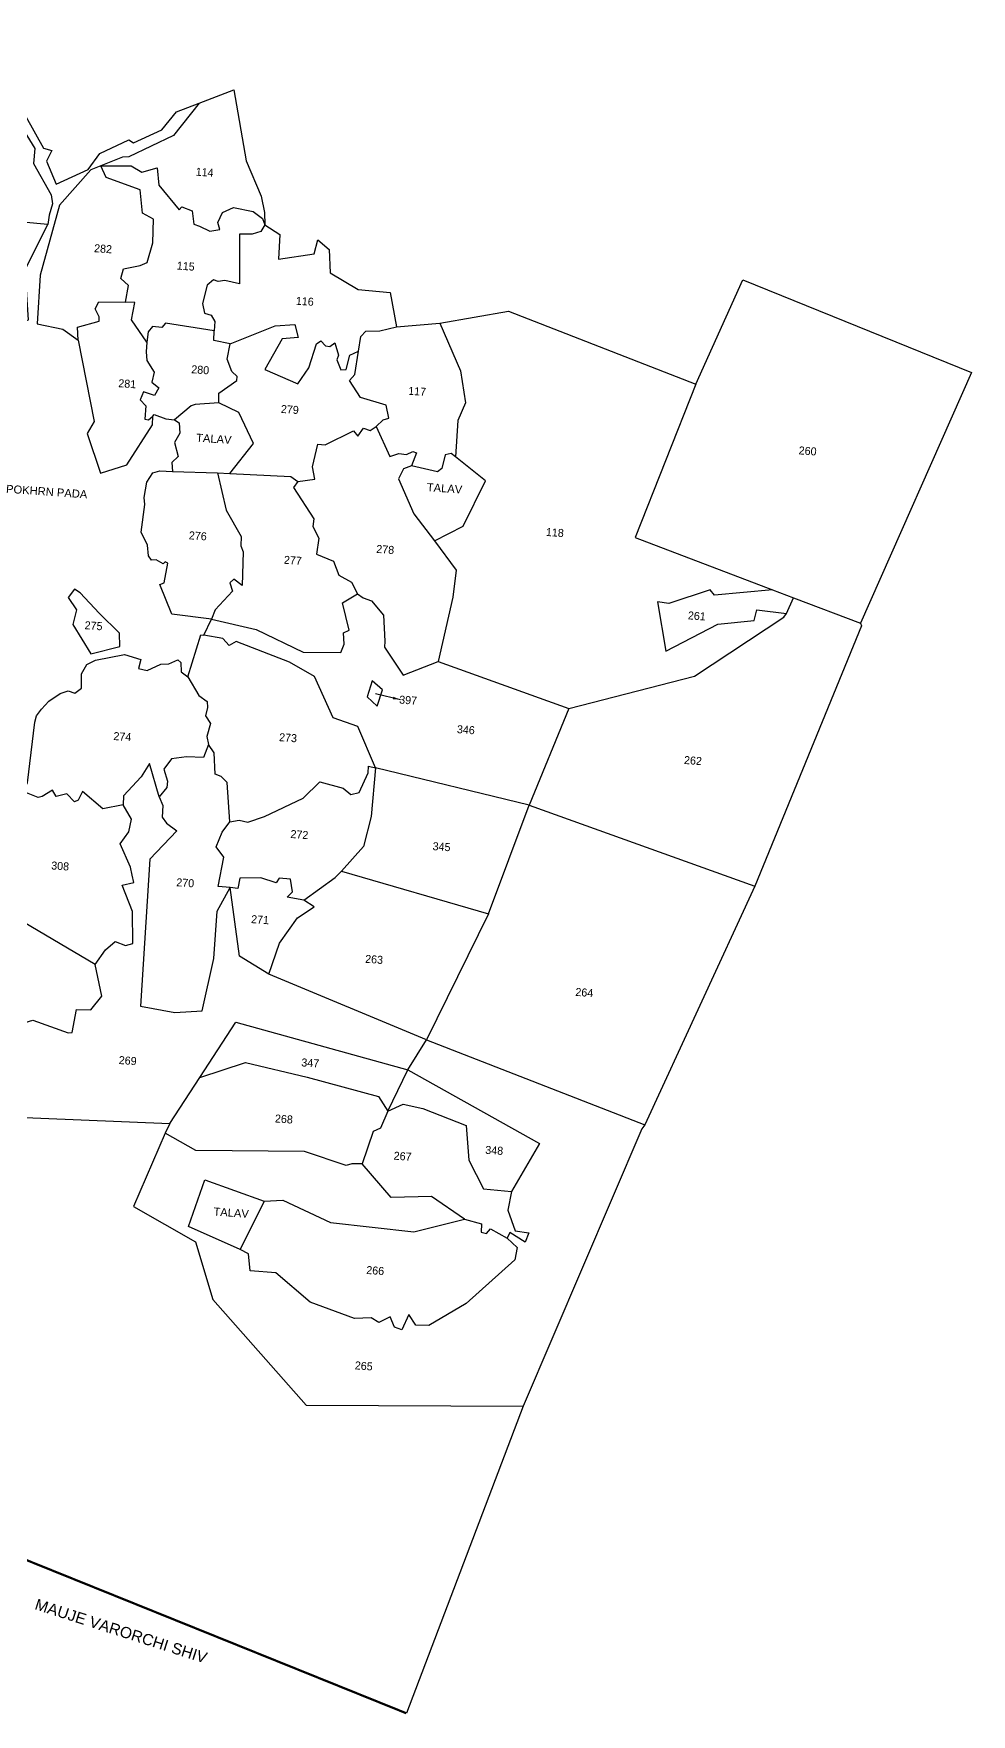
# Model space of a CAD drawing. Header units: feet. Extents: x 257434 to 260542, y 2205649 to 2208358.
# Drawn here: x 259454 to 260542, y 2205649 to 2207600 of the extents above; entities that cross this region are included whole.
import ezdxf

# ---------------------------------------------------------------- set-up
doc = ezdxf.new("R2010")
doc.units = ezdxf.units.FT
doc.header["$MEASUREMENT"] = 0
for name, color, linetype in [('POLY_PARCEL', 6, 'Continuous'), ('POLY_WATER', 4, 'Continuous'), ('SYM_ARROW', 1, 'Continuous'), ('TEXT_MAPIN', 7, 'Continuous'), ('TEXT_MAPOUT', 7, 'Continuous'), ('TEXT_PARCEL', 7, 'Continuous'), ('V_BOUND_LINE', 7, 'Continuous')]:
    doc.layers.add(name, color=color, linetype=linetype)
doc.styles.get("Standard").update_dxf_attribs({"font": 'arial.ttf'})
doc.styles.add('TEXT_MAP', font='', dxfattribs={"height": 1.8})
doc.styles.get('TEXT_MAP').set_extended_font_data('Kruti Dev 050')
doc.dimstyles.get("Standard").update_dxf_attribs({"dimtxt": 0.18, "dimasz": 0.18, "dimexe": 0.18, "dimexo": 0.0625, "dimgap": 0.09, "dimtad": 0, "dimtih": 1, "dimtoh": 1, "dimdec": 4, "dimzin": 0, "dimdsep": 46, "dimtxsty": 'Standard', "dimcen": 0.09, "dimadec": 0, "dimazin": 0, "dimtfac": 1, "dimtdec": 4, "dimtofl": 0, "dimtmove": 0, "dimatfit": 3, "dimfxl": 1, "dimtolj": 1, "dimtzin": 0, "dimarcsym": 0})

# ---------------------------------------------------------------- blocks, each defined once
blk = doc.blocks.new('TEXTARROW')
blk.add_leader([(0, 0), (8.64, 0)], dimstyle='Standard', override={"dimtxt": 2.5, "dimasz": 2.5, "dimexe": 1.25, "dimexo": 0.625, "dimgap": 0.625, "dimtad": 1, "dimtih": 0, "dimtoh": 0, "dimzin": 8, "dimcen": 2.5, "dimtofl": 1})

msp = doc.modelspace()

# ---------------------------------------------------------------- linework, layer by layer
at = {"layer": 'POLY_PARCEL'}
for points in [[(259332.1, 2207580.1), (259335.6, 2207582.9), (259338.1, 2207599.5), (259351.2, 2207595.2), (259415.1, 2207556.7), (259465.5, 2207466.5), (259474.9, 2207463.8), (259469, 2207451.4), (259480.3, 2207424.8), (259517.1, 2207441.8), (259530.7, 2207460.3), (259564.4, 2207476.3), (259569.7, 2207472.8), (259602.8, 2207487.9), (259619.9, 2207508.6), (259645.9, 2207518.6)], [(259349.5, 2207572.2), (259377.6, 2207559.9), (259388.7, 2207560.5), (259406.1, 2207537.2), (259411.5, 2207536.6), (259455.2, 2207466), (259453.8, 2207448.7), (259474.3, 2207412.5), (259475.9, 2207401.9), (259471.8, 2207388.9), (259470.6, 2207377.9)], [(259645.9, 2207518.6), (259686.3, 2207534.1), (259700.8, 2207452), (259717.9, 2207411), (259722.1, 2207391.9), (259722.4, 2207377.5)], [(259645.9, 2207518.6), (259616.4, 2207481.3), (259564.5, 2207456.4), (259557.1, 2207456.1), (259531.9, 2207446.1)], [(259531.9, 2207446.1), (259520.5, 2207441.5), (259483.8, 2207400.2), (259461.7, 2207319), (259458.2, 2207262.7), (259487.8, 2207256.5), (259505.8, 2207243.7)], [(259560.4, 2207287.8), (259564.2, 2207307.3), (259555, 2207315.1), (259558.2, 2207326.5), (259577.7, 2207330.4), (259585.7, 2207333.8), (259592.2, 2207356.6), (259593.1, 2207384), (259580.3, 2207391.2), (259577.7, 2207418.2), (259538, 2207432.5), (259531.9, 2207446.1)], [(259531.9, 2207446.1), (259567.2, 2207445.9), (259579.5, 2207438.7), (259597.5, 2207443.8), (259599.1, 2207423.5), (259622.7, 2207395.1), (259625.8, 2207398.4), (259637.8, 2207394), (259639.9, 2207378.4), (259646.3, 2207376.2), (259658.4, 2207370.2), (259670, 2207372.1), (259667.9, 2207380.2), (259673, 2207391.7), (259685.9, 2207397.7), (259708.6, 2207392.9), (259719.6, 2207384.9), (259722.4, 2207377.5)], [(259470.6, 2207377.9), (259415.8, 2207382.9), (259386.1, 2207367.7), (259379.2, 2207372.2), (259339.5, 2207367.8)], [(259392.8, 2207262.9), (259401.9, 2207259.2), (259414.9, 2207258.8), (259432.5, 2207265.5), (259440.2, 2207264.2), (259447.9, 2207267.1), (259444, 2207325.7), (259470.6, 2207377.9)], [(259722.4, 2207377.5), (259717.7, 2207369.7), (259707.5, 2207366.6), (259692.8, 2207366.8), (259693, 2207309), (259675.7, 2207313.1), (259668.1, 2207311.6), (259662.7, 2207313.6), (259655.3, 2207307.4), (259650.1, 2207286.1), (259652.4, 2207274.9), (259660.2, 2207272.7), (259664.2, 2207265.5), (259663.5, 2207254.4)], [(259722.4, 2207377.5), (259739.8, 2207366.4), (259738.3, 2207337.6), (259779.6, 2207344), (259784, 2207360.1), (259796.9, 2207348.9), (259798, 2207321.8), (259830.7, 2207302.5), (259867.6, 2207298.9), (259875.2, 2207259)], [(260222.4, 2207192.5), (260277, 2207313.9), (260542.4, 2207206.1), (260413.7, 2206915.1)], [(259505.8, 2207243.7), (259504.8, 2207258.7), (259530, 2207265.7), (259530, 2207270.6), (259525.3, 2207280.1), (259529.6, 2207288.1), (259560.4, 2207287.8)], [(259585.4, 2207241.3), (259567.4, 2207267.4), (259571.5, 2207287.3), (259560.4, 2207287.8)], [(259925.5, 2207263.3), (260005.1, 2207277.4), (260222.4, 2207192.5)], [(259663.5, 2207254.4), (259607.1, 2207263.5), (259602.6, 2207258.5), (259591.8, 2207259.4), (259586.9, 2207253.2), (259585.4, 2207241.3)], [(259682.1, 2207239.5), (259734.3, 2207260.3), (259757.3, 2207261.9), (259760.9, 2207246.9), (259742.6, 2207245.3), (259722.5, 2207209.6), (259760.8, 2207193.1), (259773.4, 2207211.6), (259782.2, 2207239.4), (259787.4, 2207242.9), (259792.9, 2207237.2), (259797.8, 2207236.4), (259803.6, 2207240.6), (259807.9, 2207226.4), (259805.7, 2207220.7), (259810.4, 2207209.1), (259816.8, 2207209.7), (259820.8, 2207226.3), (259831.1, 2207230.9)], [(259831.1, 2207230.9), (259833.6, 2207248.1), (259839.7, 2207254), (259855.9, 2207254.7), (259875.2, 2207259)], [(259875.2, 2207259), (259925.5, 2207263.3)], [(259925.5, 2207263.3), (259949.4, 2207207.9), (259955.2, 2207170.9), (259946.4, 2207150.3), (259943.5, 2207108.1)], [(259505.8, 2207243.7), (259524.4, 2207149.2), (259516.1, 2207135.5), (259531.6, 2207089.4), (259562.2, 2207099), (259592.1, 2207145.4), (259592.1, 2207145.4), (259592.2, 2207155.4)], [(259585.4, 2207241.3), (259584.5, 2207230.1), (259585.2, 2207220.2), (259593.7, 2207206.6), (259591, 2207195), (259599.1, 2207188.3), (259594.4, 2207179.3), (259581.6, 2207183.6), (259577.7, 2207174.5), (259584, 2207167.6), (259583.1, 2207152), (259587.3, 2207151.3), (259592.2, 2207155.4)], [(259682.1, 2207239.5), (259663, 2207243.4), (259663.5, 2207254.4)], [(259669, 2207171), (259669.1, 2207182.3), (259690, 2207196.8), (259690.3, 2207201.7), (259684.1, 2207207.2), (259678.6, 2207221.6), (259682.1, 2207239.5)], [(259851.5, 2207143.4), (259859.5, 2207151.2), (259866.1, 2207153.3), (259863.3, 2207168.4), (259833.5, 2207177.2), (259820.7, 2207196.7), (259826.6, 2207203.7), (259831.1, 2207230.9)], [(260222.4, 2207192.5), (260152.1, 2207014.5), (260311.6, 2206953.8)], [(259592.2, 2207155.4), (259593.9, 2207157.3), (259607.3, 2207152.5), (259617.6, 2207151.2)], [(259760.7, 2207079.5), (259780.3, 2207082.3), (259777.5, 2207096.8), (259783.9, 2207123.1), (259792.2, 2207122.2), (259825.3, 2207138.3), (259830.4, 2207132.3), (259836.8, 2207141.5), (259844.4, 2207138.7), (259851.5, 2207143.4)], [(259851.5, 2207143.4), (259867.3, 2207108.7), (259877.8, 2207112.3), (259886.7, 2207111), (259893.9, 2207114.6), (259898.2, 2207112.8), (259892.5, 2207098)], [(259660.5, 2206919.9), (259614.3, 2206925.5), (259600.4, 2206960), (259605.6, 2206962.1), (259609.8, 2206984.9), (259606.6, 2206986.4), (259604.3, 2206984.2), (259596.1, 2206988.7), (259590.6, 2206988.4), (259587.2, 2206993.4), (259586, 2207005.9), (259578.8, 2207020.7), (259583.1, 2207053.1), (259582.2, 2207061), (259585.3, 2207079), (259592.2, 2207089.7), (259600.4, 2207091.9), (259615.3, 2207091.4)], [(259667.2, 2207089.7), (259677.4, 2207046.4), (259694.7, 2207015.9), (259694.5, 2207005), (259697.1, 2206997.9), (259696.1, 2206959), (259686.2, 2206966.2), (259681.7, 2206962.1), (259684.6, 2206952.3), (259664.5, 2206930.7), (259660.5, 2206919.9)], [(259681.7, 2207089), (259752.5, 2207085.6), (259760.7, 2207079.5)], [(259760.7, 2207079.5), (259755.4, 2207072.7), (259779.2, 2207036.2), (259778.2, 2207027.4), (259784.9, 2207013.7), (259782.3, 2206995.2), (259802.2, 2206987), (259808.3, 2206970.9), (259823, 2206962.7), (259829.9, 2206949.4)], [(259919.2, 2207010.8), (259944.4, 2206976.7), (259940.6, 2206945.5), (259923.3, 2206870.5)], [(259501.5, 2206954.8), (259494.2, 2206945), (259503.9, 2206930.8), (259499.3, 2206913.7), (259520.3, 2206879.4), (259554.1, 2206888.1), (259553.6, 2206903.6), (259530.2, 2206926.7), (259508.1, 2206950.4), (259501.5, 2206954.8)], [(259660.5, 2206919.9), (259712.1, 2206907.9), (259766.9, 2206881.6), (259810.4, 2206881.2), (259814.2, 2206890.8), (259813.6, 2206904), (259820.1, 2206907.2), (259812.3, 2206938.6), (259829.9, 2206949.4)], [(259829.9, 2206949.4), (259836.3, 2206944.5), (259846.1, 2206941.2), (259860.1, 2206924.6), (259861.6, 2206894.1), (259861.2, 2206887.3), (259883, 2206854.9), (259923.3, 2206870.5)], [(260311.6, 2206953.8), (260244.3, 2206947.5), (260239.2, 2206954), (260191.4, 2206937.9), (260178.2, 2206939.8), (260187.8, 2206882.5), (260248, 2206914.2), (260290.4, 2206918.2), (260293.2, 2206930.6), (260327.7, 2206926.5)], [(260311.6, 2206953.8), (260335.9, 2206944.6)], [(260327.7, 2206926.5), (260335.9, 2206944.6)], [(260335.9, 2206944.6), (260413.7, 2206915.1)], [(260075.2, 2206816), (260221.2, 2206853.8), (260324.6, 2206922.3), (260327.7, 2206926.5)], [(259651.4, 2206901.2), (259660.5, 2206919.9)], [(260413.7, 2206915.1), (260414.7, 2206912.2), (260291.2, 2206609.8)], [(259633.1, 2206852.9), (259648, 2206901.6), (259651.4, 2206901.2)], [(259850.6, 2206747.1), (259830.3, 2206795.3), (259801.6, 2206805.2), (259779.8, 2206853.3), (259750.9, 2206870.1), (259689.1, 2206893.8), (259680.9, 2206889.2), (259673.6, 2206897.5), (259651.4, 2206901.2)], [(259441.8, 2206719.6), (259446.7, 2206729.8), (259455.3, 2206800.4), (259457.4, 2206807.8), (259463.2, 2206815.3), (259471.7, 2206824.6), (259484.9, 2206833.7), (259494, 2206836.7), (259501.7, 2206834.1), (259509.5, 2206839.8), (259509.6, 2206856.5), (259515.6, 2206867.1), (259525.9, 2206872.2), (259559.4, 2206878.7), (259578.4, 2206872.9), (259575.5, 2206862.7), (259585.9, 2206860.4), (259601.6, 2206867.7), (259611, 2206868), (259621.3, 2206872.6), (259624.8, 2206869.7), (259625.1, 2206858.7), (259633.1, 2206852.9)], [(259923.3, 2206870.5), (260075.2, 2206816)], [(259633.1, 2206852.9), (259645.7, 2206831.1), (259655.2, 2206824.1), (259655.7, 2206817.3), (259653.5, 2206807.5), (259659.2, 2206798.7), (259655, 2206783.8), (259656.9, 2206774.4)], [(259858.8, 2206837.7), (259846.9, 2206848.2), (259840.9, 2206829.5), (259852.7, 2206818.8), (259858.8, 2206837.7)], [(260075.2, 2206816), (260029, 2206704)], [(259656.9, 2206774.4), (259651.2, 2206759.2), (259631.3, 2206760.1), (259613.8, 2206757.6), (259605.1, 2206745.7), (259609.4, 2206731.8), (259608.4, 2206724.5), (259599.7, 2206713.6)], [(259681.6, 2206684.4), (259678.5, 2206730.4), (259671.7, 2206737.2), (259664.5, 2206739.8), (259663.6, 2206764.5), (259656.9, 2206774.4)], [(259599.7, 2206713.6), (259588.3, 2206752.1), (259578.8, 2206737), (259558.4, 2206714.9), (259557.7, 2206704.5)], [(259681.6, 2206684.4), (259692.7, 2206686.4), (259702.5, 2206684.1), (259721.9, 2206690.9), (259766.9, 2206711.9), (259786, 2206730.9), (259813.3, 2206723.8), (259822.2, 2206716.4), (259831.9, 2206718.8), (259842.4, 2206741.3), (259842.5, 2206749.2), (259850.6, 2206747.1)], [(259850.6, 2206747.1), (259845.7, 2206690.8), (259837, 2206655.8), (259811.4, 2206627.5)], [(260029, 2206704), (259850.6, 2206747.1)], [(259557.7, 2206704.5), (259534.3, 2206699.6), (259510.5, 2206719.6), (259505.6, 2206709.9), (259501.3, 2206707.6), (259492.5, 2206717.1), (259480.2, 2206713.8), (259476, 2206721.4), (259464, 2206713.9), (259459.2, 2206712.7), (259441.8, 2206719.6)], [(259599.7, 2206713.6), (259603.8, 2206703.6), (259603.3, 2206690), (259608.1, 2206682.9), (259620.1, 2206674.2), (259588.9, 2206641.3), (259578.1, 2206470.7), (259617.9, 2206463.2), (259649.5, 2206465.2), (259663.2, 2206526), (259667.1, 2206581), (259682.1, 2206608.2)], [(259525.3, 2206518.8), (259537.5, 2206536), (259548.7, 2206545.7), (259560.4, 2206541.2), (259569, 2206543.2), (259568.9, 2206580.4), (259556.9, 2206611.1), (259570.2, 2206614.1), (259568.2, 2206622.6), (259566.3, 2206632.1), (259554.5, 2206659.1), (259564.4, 2206673.1), (259567.5, 2206687.6), (259557.7, 2206704.5)], [(259982, 2206577.9), (260029, 2206704)], [(260029, 2206704), (260291.2, 2206609.8)], [(259682.1, 2206608.2), (259668, 2206609.4), (259674.6, 2206643.5), (259666, 2206655.7), (259672.9, 2206672.4), (259681.6, 2206684.4)], [(259767.6, 2206593.6), (259748.4, 2206597), (259754.6, 2206603.4), (259752, 2206618.2), (259738.9, 2206619.1), (259735.4, 2206613.6), (259717.5, 2206619.6), (259693.3, 2206619.2), (259690.9, 2206607.3), (259682.1, 2206608.2)], [(259767.6, 2206593.6), (259804, 2206619.8), (259811.4, 2206627.5)], [(259811.4, 2206627.5), (259982, 2206577.9)], [(259727, 2206507.7), (259692.8, 2206528.7), (259682.1, 2206608.2)], [(259727, 2206507.7), (259739.4, 2206543.7), (259760.4, 2206573.1), (259779.6, 2206585.9), (259767.6, 2206593.6)], [(260291.2, 2206609.8), (260163.4, 2206332.7)], [(259525.3, 2206518.8), (259418.7, 2206582.1)], [(259982, 2206577.9), (259909.9, 2206431.6)], [(259341.5, 2206456.5), (259423, 2206445.3), (259442.3, 2206438.8), (259444.3, 2206451.5), (259453, 2206454.2), (259494.1, 2206439.8), (259498.8, 2206440), (259503.9, 2206466.8), (259520.5, 2206466.3), (259533.2, 2206482.1), (259525.3, 2206518.8)], [(259909.9, 2206431.6), (259727, 2206507.7)], [(259646.9, 2206387.9), (259688.7, 2206452.2), (259888.3, 2206396.8)], [(259888.3, 2206396.8), (259909.9, 2206431.6)], [(259909.9, 2206431.6), (260163.4, 2206332.7)], [(259347.8, 2206407.2), (259359.2, 2206344.8), (259612.2, 2206334.5)], [(259646.9, 2206387.9), (259699.7, 2206405.4), (259771.5, 2206388.3), (259854.2, 2206365.9), (259865.1, 2206348.6)], [(259612.2, 2206334.5), (259646.9, 2206387.9)], [(259865.1, 2206348.6), (259888.3, 2206396.8)], [(259888.3, 2206396.8), (260041.1, 2206311), (260008.5, 2206255.4)], [(259865.1, 2206348.6), (259856.6, 2206329.1), (259848, 2206325.2), (259835.4, 2206287.4)], [(259865.1, 2206348.6), (259883, 2206356.9), (259905.7, 2206351.9), (259955.8, 2206332.2), (259959, 2206291.9), (259976, 2206258.6), (260008.5, 2206255.4)], [(259606.7, 2206323.3), (259569.7, 2206237.9), (259641.7, 2206197.2), (259661.9, 2206130), (259770.3, 2206007.4), (260022.2, 2206006.2)], [(259612.2, 2206334.5), (259606.7, 2206323.3)], [(259835.4, 2206287.4), (259823.3, 2206287.7), (259816.8, 2206285.8), (259768.5, 2206301.8), (259642.3, 2206303.2), (259606.7, 2206323.3)], [(260163.4, 2206332.7), (260159.7, 2206328.1), (260022.2, 2206006.2)], [(259954.1, 2206223.3), (259915.6, 2206249.8), (259868.8, 2206248.4), (259835.4, 2206287.4)], [(259721.7, 2206244.3), (259743.3, 2206245.4), (259798.6, 2206219.5), (259895.4, 2206208.6), (259954.1, 2206223.3)], [(260008.5, 2206255.4), (260004.4, 2206233.7), (260012.7, 2206210), (260028.8, 2206207.4), (260024.3, 2206196.7), (260006.8, 2206207.8), (260003.7, 2206201.2)], [(259954.1, 2206223.3), (259973.8, 2206217.8), (259973.4, 2206208.4), (259979.7, 2206206.8), (259984.1, 2206212.1), (260003.7, 2206201.2)], [(260003.7, 2206201.2), (260015, 2206190.5), (260012.4, 2206176), (259955.8, 2206125.3), (259912.6, 2206100), (259897.5, 2206100.5), (259889.4, 2206112.6), (259881.3, 2206094.9), (259872.7, 2206098.1), (259867.7, 2206109.9), (259854.7, 2206103.5), (259845.6, 2206108.9), (259826.2, 2206108.1), (259775, 2206126.9), (259735, 2206161.1), (259705.2, 2206163.2), (259703.5, 2206183.2), (259693.8, 2206188.1)], [(260022.2, 2206006.2), (259886.6, 2205649.8)]]:
    msp.add_lwpolyline(points, dxfattribs=at)
at = {"layer": 'POLY_WATER'}
for points in [[(259669, 2207171), (259641.4, 2207169.1), (259636.7, 2207167.6), (259617.6, 2207151.2)], [(259681.7, 2207089), (259709.2, 2207123.7), (259692.2, 2207159.9), (259669, 2207171)], [(259617.6, 2207151.2), (259622.7, 2207147.9), (259623.8, 2207135.6), (259617.4, 2207124.8), (259621.9, 2207108.7), (259614.2, 2207101.6), (259615.3, 2207091.4)], [(259943.5, 2207108.1), (259938.6, 2207112), (259931.7, 2207110.5), (259927.6, 2207094.6), (259922.9, 2207091), (259892.5, 2207098)], [(259919.2, 2207010.8), (259952.6, 2207027.9), (259978.3, 2207080.5), (259943.5, 2207108.1)], [(259615.3, 2207091.4), (259667.2, 2207089.7)], [(259667.2, 2207089.7), (259681.7, 2207089)], [(259892.5, 2207098), (259883.4, 2207094.4), (259877.4, 2207082.8), (259895.4, 2207042), (259919.2, 2207010.8)], [(259693.8, 2206188.1), (259633.7, 2206214.8), (259652.7, 2206269), (259721.7, 2206244.3)], [(259721.7, 2206244.3), (259693.8, 2206188.1)]]:
    msp.add_lwpolyline(points, dxfattribs=at)
at = {"layer": 'V_BOUND_LINE', "const_width": 2.58}
msp.add_lwpolyline([(259107.4, 2205907.5), (259298.5, 2205869), (259379.3, 2205854.4), (259886.6, 2205649.8)], dxfattribs=at)

# ---------------------------------------------------------------- block references
at = {"layer": 'SYM_ARROW', "xscale": 3.450563130535568, "yscale": 3.450563130535568, "zscale": 3.450563130535568, "rotation": 166.4124474997139}
msp.add_blockref('TEXTARROW', (259879.7, 2206826.3), dxfattribs=at)

# ---------------------------------------------------------------- texts
at = {"layer": 'TEXT_MAPIN'}
for s, p in [('TALAV', (259642.3, 2207126)), ('POKHRN PADA', (259421.7, 2207066.6)), ('TALAV', (259910.1, 2207068.5)), ('TALAV', (259662.4, 2206227.7))]:
    msp.add_text(s, height=9.29, rotation=356.005, dxfattribs=at).set_placement(p)
at = {"layer": 'TEXT_MAPOUT'}
msp.add_text('MAUJE VARORCHI SHIV', height=12.903, rotation=342.3157, dxfattribs=at).set_placement((259454.3, 2205770.8))
at = {"layer": 'TEXT_PARCEL', "style": 'TEXT_MAP'}
for s, p in [('114', (259641.8, 2207434.7)), ('282', (259523.9, 2207345.9)), ('115', (259619.9, 2207325.7)), ('116', (259758.1, 2207284.9)), ('281', (259552, 2207189.2)), ('280', (259636.7, 2207205.4)), ('117', (259888.5, 2207180.4)), ('279', (259740.7, 2207159.3)), ('260', (260341.7, 2207111.2)), ('118', (260048.3, 2207016.5)), ('276', (259633.9, 2207012.6)), ('278', (259851.4, 2206996.8)), ('277', (259744.2, 2206984.2)), ('261', (260213.1, 2206919.7)), ('275', (259512.9, 2206908.3)), ('397', (259878, 2206821.9)), ('274', (259546.3, 2206779.6)), ('346', (259945, 2206787.6)), ('273', (259738.6, 2206778.3)), ('262', (260208.6, 2206751.8)), ('272', (259751.8, 2206665.9)), ('345', (259916.8, 2206651.8)), ('308', (259474.1, 2206629.4)), ('270', (259619.3, 2206609.9)), ('271', (259706.1, 2206567.1)), ('263', (259838.5, 2206521)), ('264', (260082.5, 2206482.6)), ('269', (259552.5, 2206403.5)), ('347', (259764.4, 2206400.8)), ('268', (259733.8, 2206335.7)), ('267', (259871.6, 2206292.5)), ('348', (259977.9, 2206299.3)), ('266', (259839.8, 2206159.8)), ('265', (259826.5, 2206049.1))]:
    msp.add_text(s, height=9.29, rotation=356.005, dxfattribs=at).set_placement(p)

doc.saveas('drawing.dxf')
